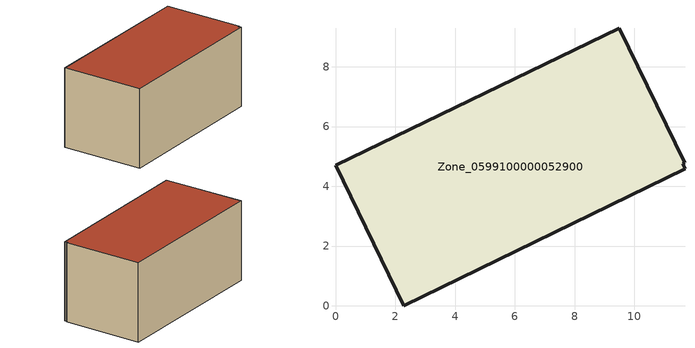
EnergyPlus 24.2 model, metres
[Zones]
Zone_0599100000052900
 floor ground (C_G): 11.69,4.79 11.61,4.75 11.69,4.58 2.29,0 0,4.7 9.49,9.29 z0
 wall outside (C_F): 11.69,4.79 9.49,9.29 0,4.7 2.29,0 11.69,4.58 11.61,4.75 11.69,4.79 z0:5.03
 roof outside (C_R): 11.61,4.75 11.69,4.79 9.49,9.29 0,4.7 2.29,0 11.69,4.58 z5.03
[BUILDING]
Pand.0599100000052900: North Axis=0; Terrain=City; Loads Convergence Tolerance Value=0.04; Temperature Convergence Tolerance Value=0.4; Solar Distribution=FullExterior; Maximum Number of Warmup Days=25; Minimum Number of Warmup Days=1
[Site:Location]
Rotterdam.The.Hague.AP_ZH_NLD Design_Conditions: Latitude=51.96; Longitude=4.45; Time Zone=1; Elevation=-4.5
[SITE:GROUNDTEMPERATURE:BUILDINGSURFACE]
18, 18, 18, 18, 18, 18, 18, 18, 18, 18, 18, 18
[MATERIAL] Thermal Absorptance=0.9; Solar Absorptance=0.7; Visible Absorptance=0.7
Name | Roughness | Thickness | Conductivity | Density | Specific Heat
G.TC.1975-1991 | MediumSmooth | 0.15 | 0.288461 | 540 | 1210
F.TC.1975-1991 | Rough | 0.3 | 0.230769 | 1920 | 840
R.TC.1975-1991 | MediumRough | 0.2 | 0.153846 | 1500 | 1000
[CONSTRUCTION]
C_G: G.TC.1975-1991
C_F: F.TC.1975-1991
C_R: R.TC.1975-1991
[ZONE]
Zone_0599100000052900: Type=1; Multiplier=1; Ceiling Height=Autocalculate; Volume=Autocalculate; Floor Area=autocalculate; Part of Total Floor Area=Yes
[ZONEINFILTRATION:DESIGNFLOWRATE]
Infil_Zone_0599100000052900: Zone or ZoneList or Space or SpaceList=Zone_0599100000052900; Schedule=AlwaysOn; Design Flow Rate Calculation Method=Flow/Area; Flow Rate per Floor Area=0.003; Constant Term Coefficient=1; Temperature Term Coefficient=0; Velocity Term Coefficient=0; Velocity Squared Term Coefficient=0
[HVACTEMPLATE:ZONE:IDEALLOADSAIRSYSTEM]
Zone_0599100000052900: Maximum Heating Supply Air Temperature=50; Minimum Cooling Supply Air Temperature=13; Maximum Heating Supply Air Humidity Ratio=0.0156; Minimum Cooling Supply Air Humidity Ratio=0.0077; Heating Limit=NoLimit; Cooling Limit=NoLimit; Dehumidification Control Type=ConstantSensibleHeatRatio; Cooling Sensible Heat Ratio=0.7; Dehumidification Setpoint=60; Humidification Control Type=None; Humidification Setpoint=30; Outdoor Air Method=None; Outdoor Air Flow Rate per Person=0.00944; Outdoor Air Flow Rate per Zone Floor Area=0; Outdoor Air Flow Rate per Zone=0; Demand Controlled Ventilation Type=None; Outdoor Air Economizer Type=NoEconomizer; Heat Recovery Type=None; Sensible Heat Recovery Effectiveness=0.7; Latent Heat Recovery Effectiveness=0.65
[ZONECONTROL:THERMOSTAT]
ThermostatControl_Zone_0599100000052900: Zone or ZoneList=Zone_0599100000052900; Control Type Schedule=DualSetpointControlType; Control 1=Thermostat_Zone_0599100000052900; Temperature Difference Between Cutout And Setpoint=0
[THERMOSTATSETPOINT:DUALSETPOINT]
Thermostat_Zone_0599100000052900: Heating Setpoint Temperature Schedule=HeatingSetpoint_Zone_0599100000052900; Cooling Setpoint Temperature Schedule=CoolingSetpoint_Zone_0599100000052900
[SCHEDULE:COMPACT]
HeatingSetpoint_Zone_0599100000052900: Through: 12/31, For: AllDays, Until: 24:00, 21
CoolingSetpoint_Zone_0599100000052900: Through: 12/31, For: AllDays, Until: 24:00, 24
DualSetpointControlType: Through: 12/31, For: AllDays, Until: 24:00, 4
AlwaysOn: Through: 12/31, For: AllDays, Until: 24:00, 1
